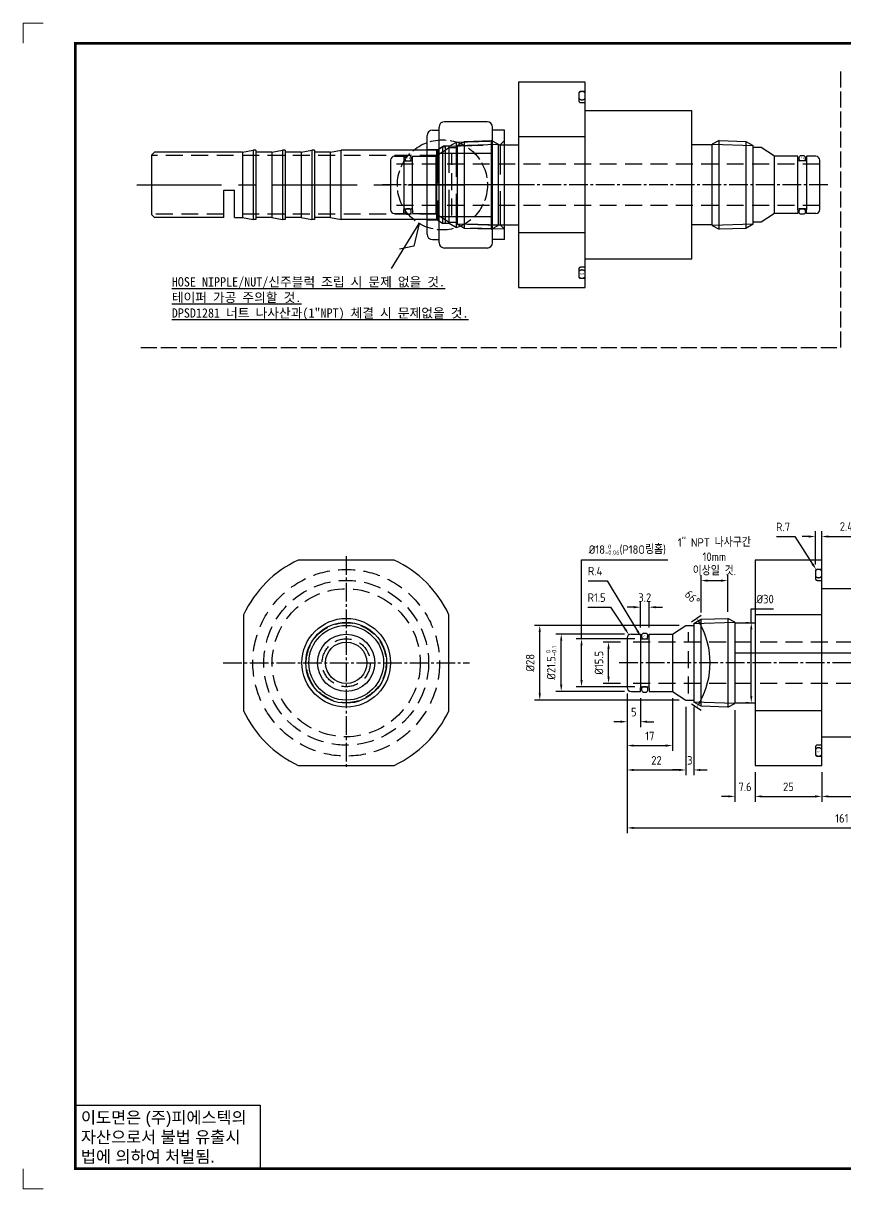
# Model space of a CAD drawing. Header units: millimetres. Extents: x 6089 to 10633, y -545 to 822.
# Drawn here: x 7885.9 to 8194.3, y -545.3 to -108.3 of the extents above; entities that cross this region are included whole.
import ezdxf
from ezdxf.enums import TextEntityAlignment as Align

# ---------------------------------------------------------------- set-up
doc = ezdxf.new("R2010")
doc.units = ezdxf.units.MM
for name, pattern in [('AM_ISO02W050', [7.5, 6, -1.5]), ('CENTER', [50.8, 31.75, -6.35, 6.35, -6.35]), ('CENTER1', [10, 7, -1, 1, -1]), ('HIDDEN', [9.525, 6.35, -3.175]), ('HIDDENX2', [19.05, 12.7, -6.35])]:
    doc.linetypes.add(name, pattern=pattern)
for name, color, linetype in [('FORMAT-1', 7, 'Continuous'), ('line', 3, 'Continuous'), ('THIN', 3, 'Continuous')]:
    doc.layers.add(name, color=color, linetype=linetype)
doc.styles.add('h1', font='')
doc.styles.add('HAN', font='')
doc.styles.add('RC', font='ROMANC.SHX')
doc.styles.add('ROMANT', font='romant')
doc.styles.get("Standard").update_dxf_attribs({"font": 'ISOCP.SHX', "bigfont": 'WHGTXT.SHX'})
doc.styles.get('h1').set_extended_font_data('New Gulim')
doc.styles.get('HAN').set_extended_font_data('GulimChe')
doc.dimstyles.new('PS-1', dxfattribs={"dimtxt": 3.2, "dimasz": 2.5, "dimexe": 2, "dimexo": 2.5, "dimgap": 2, "dimtad": 1, "dimtoh": 1, "dimrnd": 0.05, "dimzin": 12, "dimdsep": 46, "dimtxsty": 'Standard', "dimcen": 0, "dimclrt": 2, "dimazin": 3, "dimtfac": 1, "dimtofl": 0, "dimtmove": 0, "dimatfit": 3, "dimfxl": 0, "dimtolj": 1, "dimtzin": 0, "dimarcsym": 0})

# ---------------------------------------------------------------- blocks, each defined once
blk = doc.blocks.new('A$C2D394BA5')
at = {"color": 30}
for p, q in [((-49, 27.75), (-89, 27.75)), ((-49, -27.75), (-49, 27.75)), ((-89, 18), (-114, 18)), ((-144.99, 10.75), (-139.99, 14)), ((-139.99, 14), (-136.99, 14)), ((-121.58, 15), (-114, 15)), ((-41.42, 15), (-49, 15)), ((-23, 14), (-26, 14)), ((-18, 10.75), (-23, 14)), ((-161.99, 9.25), (-161.99, -9.25)), ((-160.49, 10.75), (-156.99, 10.75)), ((-156.99, 10.75), (-156.99, 9.4)), ((-156.99, 9.4), (-156.99, -9.4)), ((-156.59, 9), (-154.19, 9)), ((-153.79, 10.75), (-144.99, 10.75)), ((-153.79, 9.4), (-153.79, 10.75)), ((-153.79, -9.4), (-153.79, 9.4)), ((-144.99, 10.75), (-144.99, -10.75)), ((-18, -10.75), (-18, 10.75)), ((-9.2, 10.75), (-18, 10.75)), ((-9.2, 9.4), (-9.2, 10.75)), ((-9.2, -9.4), (-9.2, 9.4)), ((-6.4, 9), (-8.8, 9)), ((-2.5, 10.75), (-6, 10.75)), ((-6, 10.75), (-6, 9.4)), ((-6, 9.4), (-6, -9.4)), ((-1, -9.25), (-1, 9.25)), ((-160.49, -10.75), (-156.99, -10.75)), ((-156.99, -10.75), (-156.99, -9.4)), ((-156.59, -9), (-154.19, -9)), ((-153.79, -9.4), (-153.79, -10.75)), ((-153.79, -10.75), (-144.99, -10.75)), ((-144.99, -10.75), (-139.99, -14)), ((-18, -10.75), (-23, -14)), ((-9.2, -10.75), (-18, -10.75)), ((-9.2, -9.4), (-9.2, -10.75)), ((-6.4, -9), (-8.8, -9)), ((-6, -10.75), (-6, -9.4)), ((-2.5, -10.75), (-6, -10.75)), ((-139.99, -14), (-136.99, -14)), ((-121.58, -15), (-114, -15)), ((-41.42, -15), (-49, -15)), ((-23, -14), (-26, -14)), ((-89, -18), (-114, -18)), ((-89, -27.75), (-49, -27.75))]:
    blk.add_line(p, q, dxfattribs=at)
for p, q in [((-136.99, 14.75), (-136.99, -14.75)), ((-134.28, -16.31), (-134.28, 16.31)), ((-124.28, 16.62), (-124.28, -16.62)), ((-38.71, -16.62), (-38.71, 16.62)), ((-28.71, 16.31), (-28.71, -16.31)), ((-26, -14.75), (-26, 14.75))]:
    blk.add_line(p, q)
at = {"color": 2, "linetype": 'HIDDEN'}
for p, q in [((-138.99, -11.5), (-138.99, 11.5)), ((-1, 7.75), (-161.99, 7.75)), ((-1, -7.75), (-161.99, -7.75))]:
    blk.add_line(p, q, dxfattribs=at)
at = {"color": 1, "linetype": 'CENTER1'}
blk.add_line((2, 0), (-164.99, 0), dxfattribs=at)
at = {"color": 30}
blk.add_lwpolyline([(-114, 38.5), (-114, -38.5), (-89, -38.5), (-89, 38.5)], close=True, dxfattribs=at)
at = {"color": 2, "linetype": 'HIDDEN'}
for points in [[(-89, 35), (-90.7, 35, 0.414214), (-91.4, 34.3), (-91.4, 31.6, 0.414214), (-90.7, 30.9), (-89, 30.9)], [(-89, -30.9), (-90.7, -30.9, 0.414214), (-91.4, -31.6), (-91.4, -34.3, 0.414214), (-90.7, -35), (-89, -35)]]:
    blk.add_lwpolyline(points, format="xyb", dxfattribs=at)
for points in [[(-89, 34.43, 0.474108), (-91.4, 34.43), (-91.4, 32.47, 0.474108), (-89, 32.47)], [(-89, -32.47, 0.474108), (-91.4, -32.47), (-91.4, -34.43, 0.474108), (-89, -34.43)]]:
    blk.add_lwpolyline(points, format="xyb", close=True, dxfattribs=at)
for points in [[(-136.99, 14.75), (-121.58, 15.23), (-121.58, -15.23), (-136.99, -14.75)], [(-26, -14.75), (-41.42, -15.23), (-41.42, 15.23), (-26, 14.75)]]:
    blk.add_lwpolyline(points)
for points in [[(-156.05, 11, 0.536675), (-156.05, 9), (-154.73, 9, 0.536675), (-154.73, 11)], [(-6.94, 11, -0.536675), (-6.94, 9), (-8.26, 9, -0.536675), (-8.26, 11)], [(-156.05, -9, 0.536675), (-156.05, -11), (-154.73, -11, 0.536675), (-154.73, -9)], [(-6.94, -9, -0.536675), (-6.94, -11), (-8.26, -11, -0.536675), (-8.26, -9)]]:
    blk.add_lwpolyline(points, format="xyb", close=True)
at = {"color": 30}
for centre, radius, start, end in [((-160.49, 9.25), 1.5, 90, 180), ((-156.59, 9.4), 0.4, 180, 270), ((-154.19, 9.4), 0.4, 270, 0), ((-8.8, 9.4), 0.4, 180, 270), ((-6.4, 9.4), 0.4, 270, 0), ((-2.5, 9.25), 1.5, 0, 90), ((-160.49, -9.25), 1.5, 180, 270), ((-156.59, -9.4), 0.4, 90, 180), ((-154.19, -9.4), 0.4, 0, 90), ((-8.8, -9.4), 0.4, 90, 180), ((-6.4, -9.4), 0.4, 0, 90), ((-2.5, -9.25), 1.5, 270, 0)]:
    blk.add_arc(centre, radius, start, end, dxfattribs=at)
at = {"layer": 'THIN'}
for p, q in [((-136.99, 14.75), (-134.28, 16.31)), ((-134.28, 16.31), (-124.28, 16.62)), ((-121.58, 15.23), (-124.28, 16.62)), ((-38.71, 16.62), (-41.42, 15.23)), ((-38.71, 16.62), (-28.71, 16.31)), ((-28.71, 16.31), (-26, 14.75)), ((-134.28, -16.31), (-136.99, -14.75)), ((-124.28, -16.62), (-134.28, -16.31)), ((-124.28, -16.62), (-121.58, -15.23)), ((-41.42, -15.23), (-38.71, -16.62)), ((-28.71, -16.31), (-38.71, -16.62)), ((-26, -14.75), (-28.71, -16.31))]:
    blk.add_line(p, q, dxfattribs=at)
at = {"color": 2}
for p in [(-156.03, 10.02), (-8.17, 10.02)]:
    blk.add_text('P18', height=0.6, dxfattribs=at).set_placement(p, align=Align.MIDDLE_LEFT)
at = {"color": 2, "linetype": 'HIDDEN'}
blk.add_text('G65', height=0.6, dxfattribs=at).set_placement((-90.86, -33.34), align=Align.MIDDLE_LEFT)
blk = doc.blocks.new('A$C6BF32CEA')
at = {"color": 1, "linetype": 'CENTER1'}
for p, q in [((0, 40), (0, -40)), ((-46.19, 0), (46.19, 0))]:
    blk.add_line(p, q, dxfattribs=at)
at = {"color": 30}
blk.add_lwpolyline([(38.5, 18, 0.175809), (18, 38.5), (-18, 38.5, 0.175809), (-38.5, 18), (-38.5, -18, 0.175809), (-18, -38.5), (18, -38.5, 0.175809), (38.5, -18)], format="xyb", close=True, dxfattribs=at)
at = {"color": 251, "linetype": 'HIDDEN'}
for radius in [35, 30.9]:
    blk.add_circle((0, 0), radius, dxfattribs=at)
at = {"color": 2, "linetype": 'HIDDEN'}
for radius in [27.75, 15, 9]:
    blk.add_circle((0, 0), radius, dxfattribs=at)
blk.add_circle((0, 0), 16.62)
at = {"color": 30}
for radius in [14, 10.75, 7.75]:
    blk.add_circle((0, 0), radius, dxfattribs=at)
at = {"layer": 'THIN'}
blk.add_circle((0, 0), 15.15, dxfattribs=at)
blk = doc.blocks.new('*D403')
at = {"color": 0, "lineweight": -2}
for p, q in [((8111.36, -337.32), (8085.64, -337.32)), ((8087.64, -356.32), (8087.64, -339.82)), ((8111.36, -358.82), (8085.64, -358.82))]:
    blk.add_line(p, q, dxfattribs=at)
at = {"color": 0}
for points in [[(8087.23, -339.82), (8088.06, -339.82), (8087.64, -337.32)], [(8087.23, -356.32), (8088.06, -356.32), (8087.64, -358.82)]]:
    blk.add_solid(points, dxfattribs=at)
at = {"layer": 'DEFPOINTS', "color": 0}
for p in [(8087.64, -337.32), (8113.86, -337.32), (8113.86, -358.82)]:
    blk.add_point(p, dxfattribs=at)
at = {"color": 2, "insert": (8083.89, -348.07), "char_height": 3.2, "attachment_point": 5, "rotation": 90}
blk.add_mtext('\\A1;%%C21.5{\\H1.600000;\\S 0^ -0.1;}', dxfattribs=at)
blk = doc.blocks.new('*D404')
at = {"color": 0, "lineweight": -2}
for p, q in [((8109.86, -340.32), (8103.39, -340.32)), ((8105.39, -353.32), (8105.39, -342.82)), ((8109.86, -355.82), (8103.39, -355.82))]:
    blk.add_line(p, q, dxfattribs=at)
at = {"color": 0}
for points in [[(8104.97, -342.82), (8105.81, -342.82), (8105.39, -340.32)], [(8104.97, -353.32), (8105.81, -353.32), (8105.39, -355.82)]]:
    blk.add_solid(points, dxfattribs=at)
at = {"layer": 'DEFPOINTS', "color": 0}
for p in [(8105.39, -340.32), (8112.36, -340.32), (8112.36, -355.82)]:
    blk.add_point(p, dxfattribs=at)
at = {"color": 2, "insert": (8101.79, -348.07), "char_height": 3.2, "attachment_point": 5, "rotation": 90}
blk.add_mtext('\\A1;%%C15.5', dxfattribs=at)
blk = doc.blocks.new('*D407')
at = {"color": 0, "lineweight": -2}
for p, q in [((8131.86, -334.07), (8077.59, -334.07)), ((8079.59, -359.57), (8079.59, -336.57)), ((8131.86, -362.07), (8077.59, -362.07))]:
    blk.add_line(p, q, dxfattribs=at)
at = {"color": 0}
for points in [[(8079.18, -336.57), (8080.01, -336.57), (8079.59, -334.07)], [(8079.18, -359.57), (8080.01, -359.57), (8079.59, -362.07)]]:
    blk.add_solid(points, dxfattribs=at)
at = {"layer": 'DEFPOINTS', "color": 0}
for p in [(8079.59, -334.07), (8134.36, -334.07), (8134.36, -362.07)]:
    blk.add_point(p, dxfattribs=at)
at = {"color": 2, "insert": (8075.99, -348.07), "char_height": 3.2, "attachment_point": 5, "rotation": 90}
blk.add_mtext('\\A1;%%C28', dxfattribs=at)
blk = doc.blocks.new('*D408')
at = {"color": 0, "lineweight": -2}
for p, q in [((8136.45, -332.7), (8140.17, -330.28)), ((8136.45, -363.43), (8140.17, -365.85))]:
    blk.add_line(p, q, dxfattribs=at)
blk.add_arc((8112.82, -348.07), 30.63, 331.6544, 28.3456, dxfattribs=at)
at = {"color": 0}
for points in [[(8139.41, -333.74), (8140.13, -333.31), (8138.5, -331.37)], [(8140.13, -362.82), (8139.41, -362.39), (8138.5, -364.76)]]:
    blk.add_solid(points, dxfattribs=at)
at = {"layer": 'DEFPOINTS', "color": 0}
for p in [(8134.36, -334.07), (8129.36, -337.32), (8142.88, -353.91), (8129.36, -358.82), (8134.36, -362.07)]:
    blk.add_point(p, dxfattribs=at)
at = {"color": 2, "insert": (8136.83, -323.68), "char_height": 3.2, "attachment_point": 5, "rotation": 315.4368}
blk.add_mtext('\\A1;66°', dxfattribs=at)
blk = doc.blocks.new('*D410')
at = {"color": 0, "lineweight": -2}
for p, q in [((8112.36, -359.82), (8112.36, -372.16)), ((8117.36, -361.32), (8117.36, -372.16)), ((8109.86, -370.16), (8107.36, -370.16)), ((8119.86, -370.16), (8122.36, -370.16))]:
    blk.add_line(p, q, dxfattribs=at)
at = {"color": 0}
for points in [[(8109.86, -369.74), (8109.86, -370.58), (8112.36, -370.16)], [(8119.86, -369.74), (8119.86, -370.58), (8117.36, -370.16)]]:
    blk.add_solid(points, dxfattribs=at)
at = {"layer": 'DEFPOINTS', "color": 0}
for p in [(8112.36, -357.32), (8117.36, -358.82), (8117.36, -370.16)]:
    blk.add_point(p, dxfattribs=at)
at = {"color": 2, "insert": (8114.86, -366.56), "char_height": 3.2, "attachment_point": 5}
blk.add_mtext('\\A1;5', dxfattribs=at)
blk = doc.blocks.new('*D411')
at = {"color": 0, "lineweight": -2}
for p, q in [((8114.86, -327.23), (8112.36, -327.23)), ((8117.36, -334.82), (8117.36, -325.23)), ((8120.56, -334.82), (8120.56, -325.23)), ((8123.06, -327.23), (8125.56, -327.23))]:
    blk.add_line(p, q, dxfattribs=at)
at = {"color": 0}
for points in [[(8114.86, -326.82), (8114.86, -327.65), (8117.36, -327.23)], [(8123.06, -326.82), (8123.06, -327.65), (8120.56, -327.23)]]:
    blk.add_solid(points, dxfattribs=at)
at = {"layer": 'DEFPOINTS', "color": 0}
for p in [(8120.56, -327.23), (8117.36, -337.32), (8120.56, -337.32)]:
    blk.add_point(p, dxfattribs=at)
at = {"color": 2, "insert": (8118.96, -323.63), "char_height": 3.2, "attachment_point": 5}
blk.add_mtext('\\A1;3.2', dxfattribs=at)
blk = doc.blocks.new('*D413')
at = {"color": 0, "lineweight": -2}
for p, q in [((8112.36, -359.82), (8112.36, -381.12)), ((8129.36, -361.32), (8129.36, -381.12)), ((8114.86, -379.12), (8126.86, -379.12))]:
    blk.add_line(p, q, dxfattribs=at)
at = {"color": 0}
for points in [[(8114.86, -378.7), (8114.86, -379.54), (8112.36, -379.12)], [(8126.86, -378.7), (8126.86, -379.54), (8129.36, -379.12)]]:
    blk.add_solid(points, dxfattribs=at)
at = {"layer": 'DEFPOINTS', "color": 0}
for p in [(8112.36, -357.32), (8129.36, -358.82), (8129.36, -379.12)]:
    blk.add_point(p, dxfattribs=at)
at = {"color": 2, "insert": (8120.86, -375.52), "char_height": 3.2, "attachment_point": 5}
blk.add_mtext('\\A1;17', dxfattribs=at)
blk = doc.blocks.new('*D414')
at = {"color": 0, "lineweight": -2}
for p, q in [((8095.26, -339.07), (8095.26, -309.51)), ((8095.26, -309.51), (8127.6, -309.51)), ((8115.26, -339.07), (8093.26, -339.07)), ((8095.26, -354.57), (8095.26, -341.57)), ((8115.26, -357.07), (8093.26, -357.07))]:
    blk.add_line(p, q, dxfattribs=at)
at = {"color": 0}
for points in [[(8094.84, -341.57), (8095.67, -341.57), (8095.26, -339.07)], [(8094.84, -354.57), (8095.67, -354.57), (8095.26, -357.07)]]:
    blk.add_solid(points, dxfattribs=at)
at = {"layer": 'DEFPOINTS', "color": 0}
for p in [(8095.26, -339.07), (8117.76, -339.07), (8117.76, -357.07)]:
    blk.add_point(p, dxfattribs=at)
at = {"color": 2, "insert": (8112.43, -305.64), "char_height": 3.2, "attachment_point": 5}
blk.add_mtext('\\A1;%%C18{\\H1.600000;\\S 0^ -0.06;}(P18O링홈)', dxfattribs=at)
blk = doc.blocks.new('*D415')
at = {"color": 0, "lineweight": -2}
for p, q in [((8112.36, -359.57), (8112.36, -390.26)), ((8134.36, -364.57), (8134.36, -390.26)), ((8114.86, -388.26), (8131.86, -388.26))]:
    blk.add_line(p, q, dxfattribs=at)
at = {"color": 0}
for points in [[(8114.86, -387.84), (8114.86, -388.68), (8112.36, -388.26)], [(8131.86, -387.84), (8131.86, -388.68), (8134.36, -388.26)]]:
    blk.add_solid(points, dxfattribs=at)
at = {"layer": 'DEFPOINTS', "color": 0}
for p in [(8112.36, -357.07), (8134.36, -362.07), (8134.36, -388.26)]:
    blk.add_point(p, dxfattribs=at)
at = {"color": 2, "insert": (8123.36, -384.66), "char_height": 3.2, "attachment_point": 5}
blk.add_mtext('\\A1;22', dxfattribs=at)
blk = doc.blocks.new('*D416')
at = {"color": 0, "lineweight": -2}
for p, q in [((8134.36, -364.57), (8134.36, -390.26)), ((8137.36, -364.57), (8137.36, -390.26)), ((8131.86, -388.26), (8129.36, -388.26)), ((8139.86, -388.26), (8142.36, -388.26))]:
    blk.add_line(p, q, dxfattribs=at)
at = {"color": 0}
for points in [[(8131.86, -387.84), (8131.86, -388.68), (8134.36, -388.26)], [(8139.86, -387.84), (8139.86, -388.68), (8137.36, -388.26)]]:
    blk.add_solid(points, dxfattribs=at)
at = {"layer": 'DEFPOINTS', "color": 0}
for p in [(8134.36, -362.07), (8137.36, -362.07), (8137.36, -388.26)]:
    blk.add_point(p, dxfattribs=at)
at = {"color": 2, "insert": (8135.86, -384.66), "char_height": 3.2, "attachment_point": 5}
blk.add_mtext('\\A1;3', dxfattribs=at)
blk = doc.blocks.new('*D417')
at = {"color": 0, "lineweight": -2}
for p, q in [((8140.06, -329.25), (8140.06, -315.27)), ((8142.56, -317.27), (8147.56, -317.27)), ((8150.06, -328.94), (8150.06, -315.27))]:
    blk.add_line(p, q, dxfattribs=at)
at = {"color": 0}
for points in [[(8142.56, -316.85), (8142.56, -317.68), (8140.06, -317.27)], [(8147.56, -316.85), (8147.56, -317.68), (8150.06, -317.27)]]:
    blk.add_solid(points, dxfattribs=at)
at = {"layer": 'DEFPOINTS', "color": 0}
for p in [(8150.06, -317.27), (8140.06, -331.75), (8150.06, -331.44)]:
    blk.add_point(p, dxfattribs=at)
at = {"color": 2, "insert": (8145.06, -308.33), "char_height": 3.2, "attachment_point": 5}
blk.add_mtext('\\A1;1" NPT 나사구간\\P10mm\\P이상일 것.', dxfattribs=at)
blk = doc.blocks.new('*D418')
at = {"color": 0, "lineweight": -2}
for p, q in [((8152.77, -365.8), (8152.77, -400.17)), ((8160.35, -389.07), (8160.35, -400.17)), ((8150.27, -398.17), (8147.77, -398.17)), ((8162.85, -398.17), (8165.35, -398.17))]:
    blk.add_line(p, q, dxfattribs=at)
at = {"color": 0}
for points in [[(8150.27, -397.76), (8150.27, -398.59), (8152.77, -398.17)], [(8162.85, -397.76), (8162.85, -398.59), (8160.35, -398.17)]]:
    blk.add_solid(points, dxfattribs=at)
at = {"layer": 'DEFPOINTS', "color": 0}
for p in [(8152.77, -363.3), (8160.35, -386.57), (8160.35, -398.17)]:
    blk.add_point(p, dxfattribs=at)
at = {"color": 2, "insert": (8156.56, -394.57), "char_height": 3.2, "attachment_point": 5}
blk.add_mtext('\\A1;7.6', dxfattribs=at)
blk = doc.blocks.new('*D419')
at = {"color": 0, "lineweight": -2}
for p, q in [((8160.35, -389.07), (8160.35, -400.17)), ((8185.35, -389.07), (8185.35, -400.17)), ((8162.85, -398.17), (8182.85, -398.17))]:
    blk.add_line(p, q, dxfattribs=at)
at = {"color": 0}
for points in [[(8162.85, -397.76), (8162.85, -398.59), (8160.35, -398.17)], [(8182.85, -397.76), (8182.85, -398.59), (8185.35, -398.17)]]:
    blk.add_solid(points, dxfattribs=at)
at = {"layer": 'DEFPOINTS', "color": 0}
for p in [(8160.35, -386.57), (8185.35, -386.57), (8185.35, -398.17)]:
    blk.add_point(p, dxfattribs=at)
at = {"color": 2, "insert": (8172.85, -394.57), "char_height": 3.2, "attachment_point": 5}
blk.add_mtext('\\A1;25', dxfattribs=at)
blk = doc.blocks.new('*D420')
at = {"color": 0, "lineweight": -2}
for p, q in [((8225.35, -378.32), (8225.35, -400.17)), ((8185.35, -389.07), (8185.35, -400.17)), ((8187.85, -398.17), (8222.85, -398.17))]:
    blk.add_line(p, q, dxfattribs=at)
at = {"color": 0}
for points in [[(8187.85, -397.76), (8187.85, -398.59), (8185.35, -398.17)], [(8222.85, -397.76), (8222.85, -398.59), (8225.35, -398.17)]]:
    blk.add_solid(points, dxfattribs=at)
at = {"layer": 'DEFPOINTS', "color": 0}
for p in [(8225.35, -375.82), (8185.35, -386.57), (8225.35, -398.17)]:
    blk.add_point(p, dxfattribs=at)
at = {"color": 2, "insert": (8205.35, -394.57), "char_height": 3.2, "attachment_point": 5}
blk.add_mtext('\\A1;40', dxfattribs=at)
blk = doc.blocks.new('*D434')
at = {"color": 0, "lineweight": -2}
for p, q in [((8112.36, -359.82), (8112.36, -411.99)), ((8273.35, -359.82), (8273.35, -411.99)), ((8114.86, -409.99), (8270.85, -409.99))]:
    blk.add_line(p, q, dxfattribs=at)
at = {"color": 0}
for points in [[(8114.86, -409.57), (8114.86, -410.41), (8112.36, -409.99)], [(8270.85, -409.57), (8270.85, -410.41), (8273.35, -409.99)]]:
    blk.add_solid(points, dxfattribs=at)
at = {"layer": 'DEFPOINTS', "color": 0}
for p in [(8112.36, -357.32), (8273.35, -357.32), (8273.35, -409.99)]:
    blk.add_point(p, dxfattribs=at)
at = {"color": 2, "insert": (8192.85, -406.39), "char_height": 3.2, "attachment_point": 5}
blk.add_mtext('\\A1;161', dxfattribs=at)
blk = doc.blocks.new('*D435')
at = {"color": 0, "lineweight": -2}
for p, q in [((8097.65, -327.23), (8106.18, -327.23)), ((8106.18, -327.23), (8111.65, -335.48))]:
    blk.add_line(p, q, dxfattribs=at)
at = {"color": 0}
blk.add_solid([(8112, -335.25), (8111.3, -335.71), (8113.03, -337.57)], dxfattribs=at)
at = {"layer": 'DEFPOINTS', "color": 0}
for p in [(8113.03, -337.57), (8113.86, -338.82)]:
    blk.add_point(p, dxfattribs=at)
at = {"color": 2, "insert": (8100.91, -323.63), "char_height": 3.2, "attachment_point": 5}
blk.add_mtext('\\A1;R1.5', dxfattribs=at)
blk = doc.blocks.new('*D436')
at = {"color": 0, "lineweight": -2}
for p, q in [((8097.77, -317.29), (8104.89, -317.29)), ((8104.89, -317.29), (8116.26, -336.18))]:
    blk.add_line(p, q, dxfattribs=at)
blk.add_arc((8117.76, -338.67), 0.4, 121.0451, 180, dxfattribs=at)
at = {"color": 0}
blk.add_solid([(8116.62, -335.97), (8115.9, -336.4), (8117.55, -338.32)], dxfattribs=at)
at = {"layer": 'DEFPOINTS', "color": 0}
for p in [(8117.55, -338.32), (8117.76, -338.67)]:
    blk.add_point(p, dxfattribs=at)
at = {"color": 2, "insert": (8100.33, -313.69), "char_height": 3.2, "attachment_point": 5}
blk.add_mtext('\\A1;R.4', dxfattribs=at)
blk = doc.blocks.new('*D441')
at = {"color": 0, "lineweight": -2}
for p, q in [((8180.45, -300.75), (8177.95, -300.75)), ((8182.95, -311.27), (8182.95, -298.75)), ((8185.35, -310.57), (8185.35, -298.75)), ((8187.85, -300.75), (8204.26, -300.75))]:
    blk.add_line(p, q, dxfattribs=at)
at = {"color": 0}
for points in [[(8180.45, -300.33), (8180.45, -301.16), (8182.95, -300.75)], [(8187.85, -300.33), (8187.85, -301.16), (8185.35, -300.75)]]:
    blk.add_solid(points, dxfattribs=at)
at = {"layer": 'DEFPOINTS', "color": 0}
for p in [(8185.35, -300.75), (8182.95, -313.77), (8185.35, -313.07)]:
    blk.add_point(p, dxfattribs=at)
at = {"color": 2, "insert": (8197.31, -296.97), "char_height": 3.2, "attachment_point": 5}
blk.add_mtext('\\A1;2.4{\\H1.600000;\\S 0^ -0.05;}', dxfattribs=at)
blk = doc.blocks.new('*D442')
at = {"color": 0, "lineweight": -2}
for p, q in [((8168.42, -300.74), (8175.22, -300.74)), ((8175.22, -300.74), (8181.91, -311.08))]:
    blk.add_line(p, q, dxfattribs=at)
at = {"color": 0}
blk.add_solid([(8182.26, -310.85), (8181.56, -311.31), (8183.27, -313.18)], dxfattribs=at)
at = {"layer": 'DEFPOINTS', "color": 0}
for p in [(8183.27, -313.18), (8183.65, -313.77)]:
    blk.add_point(p, dxfattribs=at)
at = {"color": 2, "insert": (8170.82, -297.14), "char_height": 3.2, "attachment_point": 5}
blk.add_mtext('\\A1;R.7', dxfattribs=at)
blk = doc.blocks.new('t3')
for p, q in [((0, 15.88), (46.25, 15.88)), ((0, 15.88), (0, 0)), ((46.25, 15.88), (46.25, 0)), ((0, 0), (46.25, 0))]:
    blk.add_line(p, q)
at = {"color": 1, "style": 'h1'}
for s, p in [('이도면은 (주)피에스텍의', (1.4, 11.29)), ('자산으로서 불법 유출시', (1.4, 6.41)), ('법에 의하여 처벌됨.', (1.4, 1.52))]:
    blk.add_text(s, height=3, dxfattribs=at).set_placement(p)
blk = doc.blocks.new('new LOGO')
at = {"layer": 'line'}
h = blk.add_hatch(color=250, dxfattribs=at)
h.paths.add_polyline_path([(44.5, 69.4), (46.6, 69.4, -0.129793), (52, 68, 0.221832), (43.6, 71.9), (41.5, 71.9), (41.5, 27.9), (43.6, 27.9, 0.02048), (44.5, 28)], flags=17)
h.paths.add_polyline_path([(44.5, 13.9), (57.3, 13.9, 0.72362), (77.1, 73.9, -0.679777), (54.3, 16.4), (41.5, 16.4), (41.5, -0.1), (3, -0.1), (3, -2.6), (44.5, -2.6)])
h.paths.add_polyline_path([(117.9, 14.2), (71.5, -44.4), (77.1, -39.6), (120.8, 15.6), (92, 28.9), (173.3, 106), (177.5, 111.4), (89.1, 27.6)])
h.paths.add_polyline_path([(162.7, 71.9), (162.7, 69.4), (172.5, 69.4), (172.5, 71.9)], flags=17)
h.paths.add_polyline_path([(217.7, 69.4), (230.5, 69.4), (230.5, 80.4), (227.5, 80.4), (227.5, 71.9), (214.7, 71.9), (214.7, -0.1), (175.5, -0.1), (175.5, -2.6), (217.7, -2.6)])
h.paths.add_polyline_path([(297.8, 46.6), (294.8, 46.6), (294.8, 37.4), (276, 37.4), (276, 10.9), (279, 10.9), (279, 34.9), (297.8, 34.9)])
h.paths.add_polyline_path([(300, 8.4), (297, 8.4), (297, -0.1), (237.5, -0.1), (237.5, -2.6), (300, -2.6)])
h.paths.add_polyline_path([(297.8, 80.4), (294.8, 80.4), (294.8, 71.9), (276, 71.9), (276, 49.1), (279, 49.1), (279, 69.4), (297.8, 69.4)])
h.paths.add_polyline_path([(350.2, 80.4), (347.2, 80.4), (347.2, 61.6), (350.2, 63.5)])
h.paths.add_polyline_path([(350.2, 26.7), (347.2, 35.2), (347.2, -0.1), (308.5, -0.1), (308.5, -2.6), (350.2, -2.6)])
h.paths.add_polyline_path([(402.7, 80.4), (396.5, 80.4), (379.6, 66.8), (400.5, -0.1), (361.8, -0.1), (362.7, -2.6), (403.5, -2.6), (382.6, 64.3)])
blk.add_hatch(color=5, dxfattribs=at).paths.add_polyline_path([(166.3, 35), (131, 49), (180.4, 112.7), (92, 28.9), (120.8, 15.6), (74.4, -43)])
h = blk.add_hatch(color=253, dxfattribs=at)
edge = h.paths.add_edge_path()
edge.add_ellipse((333.9, 86.4), major_axis=(-165.9, 0), ratio=0.39426, start_angle=111.5127, end_angle=334.469)
edge.add_ellipse((314.1, 81.2), major_axis=(-153.7, 0), ratio=0.40699, start_angle=121.3066, end_angle=327.7437, ccw=False)
edge.add_line((394, 27.8), (394.7, 25.6))
h = blk.add_hatch(color=1, dxfattribs=at)
h.paths.add_polyline_path([(41.5, 16.4), (54.3, 16.4, 1), (54.3, 82.9), (0, 82.9), (0, -0.1), (41.5, -0.1)])
h.paths.add_polyline_path([(41.5, 27.9), (41.5, 71.9), (43.6, 71.9, -0.414214), (54.6, 60.9), (54.6, 38.9, -0.414214), (43.6, 27.9)], flags=16)
h.paths.add_polyline_path([(214.7, 71.9), (227.5, 71.9), (227.5, 82.9), (159.7, 82.9), (159.7, 71.9), (172.5, 71.9), (172.5, -0.1), (214.7, -0.1)])
h.paths.add_polyline_path([(276, 37.4), (294.8, 37.4), (294.8, 49.1), (276, 49.1), (276, 71.9), (294.8, 71.9), (294.8, 82.9), (234.5, 82.9), (234.5, -0.1), (297, -0.1), (297, 10.9), (276, 10.9)])
h.paths.add_polyline_path([(347.2, 35.2), (359.7, -0.1), (400.5, -0.1), (379.6, 66.8), (399.7, 82.9), (380.6, 82.9), (347.2, 61.6), (347.2, 82.9), (305.5, 82.9), (305.5, -0.1), (347.2, -0.1)])
h = blk.add_hatch(color=250, dxfattribs=at)
edge = h.paths.add_edge_path()
edge.add_ellipse((237.8, -17.6), major_axis=(-14.3, 0), ratio=0.526336, start_angle=192.2456, end_angle=269.0748)
edge.add_line((238.1, -10.1), (237.6, -10.1))
edge.add_ellipse((237.8, -17.6), major_axis=(-14.3, 0), ratio=0.526336, start_angle=270.9252, end_angle=449.0748)
edge.add_line((237.6, -25.1), (238.1, -25.1))
edge.add_ellipse((237.8, -17.6), major_axis=(-14.3, 0), ratio=0.526336, start_angle=450.9252, end_angle=527.7544)
edge.add_line((251.7, -19.2), (254.1, -19.2))
edge.add_line((254.1, -19.2), (254.1, -27.1))
edge.add_line((254.1, -27.1), (263.1, -27.1))
edge.add_line((263.1, -27.1), (263.1, -10.1))
edge.add_line((263.1, -10.1), (254.1, -10.1))
edge.add_line((254.1, -10.1), (254.1, -16))
edge.add_line((254.1, -16), (251.7, -16))
h.paths.add_polyline_path([(241, -16.4), (241, -18.7, -1), (234.4, -18.7), (234.4, -16.4, -1)], flags=16)
h.paths.add_polyline_path([(278.2, -10.1), (268.1, -10.1), (268.1, -27.1), (278.2, -27.1)])
h.paths.add_polyline_path([(310.3, -10.1), (310.3, -11.1, -0.157169), (289.3, -17.5), (294, -19.9, 0.128407), (316.3, -15.9, 0.128407), (338.6, -19.9), (343.3, -17.5, -0.157169), (322.2, -11.1), (322.2, -10.1)])
h.paths.add_polyline_path([(342.1, -25.1), (342.1, -22.3), (290.4, -22.3), (290.4, -25.1)])
h.paths.add_polyline_path([(352, -10.1), (352, -16.2, 0.414214), (354, -18.2), (378.7, -18.2), (378.7, -19.6), (390.2, -19.6), (390.2, -10.1), (378.7, -10.1), (378.7, -13.6), (374.7, -13.6), (374.7, -15.1), (378.7, -15.1), (378.7, -16.2), (364.7, -16.2), (364.7, -15.1), (371.2, -15.1), (371.2, -13.6), (364.7, -13.6), (364.7, -12.6), (374.7, -12.6), (374.7, -10.1)])
h.paths.add_polyline_path([(393.8, -10.1), (393.8, -19.6), (405, -19.6), (405, -10.1)])
h.paths.add_polyline_path([(405, -27.1), (405, -20.9), (356.8, -20.9), (356.8, -23), (391.8, -23), (391.8, -27.1)])
h.paths.add_polyline_path([(200.4, -10.1), (200.4, -22.3), (193.2, -22.3), (193.2, -12.6), (196.6, -12.6), (196.6, -10.1), (161, -10.1), (161, -12.6), (164.5, -12.6), (164.5, -22.3), (161, -22.3), (161, -25.1), (200.4, -25.1), (200.4, -27.1), (213.9, -27.1), (213.9, -10.1)])
h.paths.add_polyline_path([(182, -12.6), (175.6, -12.6), (175.6, -22.3), (182, -22.3)], flags=17)
blk = doc.blocks.new('format-3')
at = {"color": 3, "lineweight": 9}
for p, q in [((0, 286.3), (0, 291.3)), ((5, 291.3), (0, 291.3)), ((414.5, 291.3), (419.5, 291.3)), ((419.5, 286.3), (419.5, 291.3)), ((0, 5), (0, 0)), ((419.5, 5), (419.5, 0)), ((5, 0), (0, 0)), ((414.5, 0), (419.5, 0))]:
    blk.add_line(p, q, dxfattribs=at)
at = {"color": 180}
for p, q in [((258.97, 281.75), (258.97, 286.3)), ((272.71, 281.75), (272.71, 286.3)), ((287.94, 281.75), (287.94, 286.3)), ((367.22, 281.75), (367.22, 286.3)), ((382.45, 281.75), (382.45, 286.3)), ((397.61, 281.75), (397.61, 286.3)), ((258.97, 281.75), (414.5, 281.75)), ((228.5, 39.49), (228.5, 5)), ((228.5, 39.49), (414.5, 39.49)), ((235.29, 39.49), (235.29, 34.21)), ((261.24, 34.21), (261.24, 39.49)), ((326.9, 39.49), (326.9, 34.21)), ((356.11, 39.49), (356.11, 34.21)), ((362.93, 39.49), (362.93, 34.21)), ((384.48, 39.49), (384.48, 34.21)), ((228.5, 34.21), (252.48, 34.21)), ((268.96, 5), (268.96, 34.21)), ((285.45, 5), (285.45, 34.21)), ((301.94, 5), (301.94, 34.21)), ((314.72, 34.21), (314.72, 23.65)), ((326.9, 34.21), (326.9, 18.37)), ((356.11, 34.21), (356.11, 5)), ((228.5, 28.93), (252.48, 28.93)), ((244.89, 5.23), (244.89, 28.93)), ((252.48, 28.93), (414.5, 28.93)), ((228.5, 24.98), (252.48, 24.98)), ((301.94, 23.65), (414.5, 23.65)), ((228.5, 21.03), (252.48, 21.03)), ((301.94, 18.37), (414.5, 18.37)), ((314.72, 18.37), (314.72, 5)), ((228.5, 17.08), (252.48, 17.08)), ((228.5, 13.13), (252.48, 13.13)), ((301.94, 13.09), (356.11, 13.09)), ((228.5, 9.18), (252.48, 9.18)), ((252.48, 9.95), (301.94, 9.95))]:
    blk.add_line(p, q, dxfattribs=at)
at = {"const_width": 0.7}
blk.add_lwpolyline([(252.48, 5), (252.48, 34.21), (414.5, 34.21)], dxfattribs=at)
at = {"layer": 'FORMAT-1', "const_width": 0.7}
blk.add_lwpolyline([(13, 5), (13, 286.3), (414.5, 286.3), (414.5, 5)], close=True, dxfattribs=at)
blk.add_blockref('t3', (13, 5))
at = {"xscale": 0.05400000000000027, "yscale": 0.05400000000000027, "zscale": 0.05400000000000027}
blk.add_blockref('new LOGO', (357.35, 8.65), dxfattribs=at)
at = {"color": 2}
for s, height, style, p in [('REV. NO.', 1.56, 'RC', (260.23, 282.95)), ('DATE', 1.788, 'RC', (276.95, 282.94)), ('DESCRIPTION OF REVISION', 1.7875, 'RC', (309.98, 282.94)), ('DRA.BY', 1.788, 'RC', (369.83, 282.94)), ('CH.BY', 1.788, 'RC', (385.59, 282.94)), ('APP.BY', 1.788, 'RC', (400.18, 282.94)), ('COLOR/FINISH', 1.7424, 'RC', (363.8, 35.83)), ('NO', 1.742, 'RC', (230.16, 35.83)), ('PART NO', 1.742, 'RC', (241.36, 35.83)), ('DESCRIPTION', 1.7424, 'RC', (286.43, 35.83)), ('MATERIAL', 1.742, 'RC', (335.52, 35.83)), ("Q'TY", 1.742, 'RC', (356.17, 35.83)), ('REMARK', 1.742, 'RC', (394.37, 35.83)), (' TOLERANCE', 1.9, 'RC', (230.11, 30.22)), ('DRAWN', 1.9, 'RC', (255, 30.22)), ('CHECKED', 1.9, 'RC', (269.71, 30.22)), ('APPROVED', 1.9, 'RC', (285.8, 30.22)), ('UNIT', 1.742, 'RC', (305.19, 30.55)), ('SCALE', 1.742, 'RC', (316.32, 30.55)), ('MODEL NAME', 2.178, 'RC', (330.12, 30.46)), ('    ~ 6', 2, 'HAN', (229.8, 26.03)), ('0.08', 2, 'HAN', (246.57, 26.31)), ('mm', 1.742, 'RC', (305.67, 25.56)), ('PART NAME', 2.178, 'RC', (331.17, 25.24)), ('  7 ~ 30', 2, 'HAN', (229.8, 21.91)), ('0.1', 2, 'HAN', (246.57, 22.2)), ('3rd ANGLE PROJ.', 1.7424, 'RC', (302.87, 19.97)), ('PART NO.', 2.178, 'RC', (332.84, 19.85)), (' 31 ~ 120', 2, 'HAN', (229.8, 18.04)), ('0.2', 2, 'HAN', (246.57, 18.32)), ('121 ~ 300', 2, 'HAN', (229.8, 14.42)), ('0.4', 2, 'HAN', (246.57, 14.2)), ('SIZE', 1.742, 'RC', (305.39, 14.71)), ('REFERENCE', 2.178, 'RC', (323.52, 14.69)), ('301 ~ 600', 2, 'HAN', (229.8, 10.04)), ('0.6', 2, 'HAN', (246.57, 10.32)), ('601 ~ 1200', 2, 'HAN', (229.8, 6.05)), ('0.8', 2, 'HAN', (246.57, 6.33))]:
    blk.add_text(s, height=height, dxfattribs=dict(at, style=style)).set_placement(p)
at = {"style": 'ROMANT'}
for s, p in [('POWER', (385.15, 13.96)), ('SYSTEM', (385.15, 10.31)), ('TECHNOLOGY', (385.15, 6.56))]:
    blk.add_text(s, height=2.7, dxfattribs=at).set_placement(p)
at = {"color": 2, "lineweight": 25, "style": 'RC'}
blk.add_text('A3', height=4.182, dxfattribs=at).set_placement((304.61, 7.14))
at = {"style": 'HAN'}
for tag, height, p in [('MODEL-NAME', 3, (386.1, 31.53)), ('SCALE', 2.7, (320.81, 26.29)), ('PART-NAME', 3, (386.1, 26.29)), ('DRA-BY', 3, (260.72, 19.44)), ('CH-BY', 3, (277.21, 19.44)), ('APP-BY', 3, (293.7, 19.44)), ('PART-NO', 3, (386.1, 21.01)), ('CH-DATE', 2.5, (277.21, 7.47)), ('관련업체', 3, (333.52, 9.26)), ('DRA-DATE', 2.5, (260.72, 7.47)), ('APP-DATE', 2.5, (293.7, 7.47))]:
    blk.add_attdef(tag, text='', height=height, dxfattribs=at).set_placement(p, align=Align.MIDDLE_CENTER)
blk = doc.blocks.new('A$C2CBF475D')
at = {"color": 6}
for p, q in [((-4.08, 12.99), (-2, 14.34)), ((-2, 14.34), (-2, -14.34)), ((-2, 14.34), (-1, 14.34)), ((-1, 14.34), (-1, -14.34)), ((-111, 11.25), (-110, 12.25)), ((-111, -11.25), (-111, 11.25)), ((-77, 12.25), (-110, 12.25)), ((-77, 12.25), (-73, 13)), ((-77, 12.25), (-77, -12.25)), ((-73, 13), (-73, -13)), ((-72, 13), (-73, 13)), ((-72, 13), (-72, -13)), ((-66, 12.25), (-72, 12.25)), ((-66, 12.25), (-62, 13)), ((-66, 12.25), (-66, -12.25)), ((-62, 13), (-62, -13)), ((-61, 13), (-62, 13)), ((-61, 13), (-61, -13)), ((-55, 12.25), (-61, 12.25)), ((-55, 12.25), (-51, 13)), ((-55, 12.25), (-55, -12.25)), ((-51, 13), (-51, -13)), ((-50, 13), (-51, 13)), ((-50, 13), (-50, -13)), ((-44, 12.25), (-50, 12.25)), ((-44, 12.25), (-40, 13)), ((-44, -12.25), (-44, 12.25)), ((-40, -13), (-40, 13)), ((-4.08, 13), (-40, 13)), ((-4.08, -13), (-4.08, 13)), ((-84, -2), (-80, -2)), ((-84, -12.25), (-84, -2)), ((-80, -12.25), (-80, -2)), ((-110, -12.25), (-111, -11.25)), ((-84, -12.25), (-110, -12.25)), ((-80, -12.25), (-77, -12.25)), ((-77, -12.25), (-73, -13)), ((-72, -13), (-73, -13)), ((-66, -12.25), (-72, -12.25)), ((-66, -12.25), (-62, -13)), ((-61, -13), (-62, -13)), ((-55, -12.25), (-61, -12.25)), ((-55, -12.25), (-51, -13)), ((-50, -13), (-51, -13)), ((-44, -12.25), (-50, -12.25)), ((-44, -12.25), (-40, -13)), ((-4.08, -13), (-40, -13)), ((-4.08, -12.99), (-2, -14.34)), ((-2, -14.34), (-1, -14.34))]:
    blk.add_line(p, q, dxfattribs=at)
at = {"color": 2, "linetype": 'HIDDEN'}
for p, q in [((-4.08, 11), (-111, 11)), ((-4.08, 11), (-1, 13)), ((-84, -11), (-111, -11)), ((-4.08, -11), (-77, -11)), ((-4.08, -11), (-1, -13))]:
    blk.add_line(p, q, dxfattribs=at)
at = {"color": 1, "linetype": 'CENTER'}
blk.add_line((-116.57, 0), (6.31, 0), dxfattribs=at)
blk = doc.blocks.new('A$C706B1240')
at = {"color": 230}
for p, q in [((18, 23.67), (2, 23.67)), ((-4.5, -18.5), (-4.5, 18.5)), ((-2.5, 20.5), (0, 20.5)), ((0, -21.67), (0, 21.67)), ((20, -21.67), (20, 21.67)), ((24.5, 20.5), (20, 20.5)), ((24.5, -20.5), (24.5, 20.5)), ((0, 11.84), (20, 11.84)), ((0, -11.84), (20, -11.84)), ((-2.5, -20.5), (0, -20.5)), ((24.5, -20.5), (20, -20.5)), ((18, -23.67), (2, -23.67))]:
    blk.add_line(p, q, dxfattribs=at)
at = {"color": 2, "linetype": 'HIDDENX2'}
for p, q in [((-0.5, 13.21), (-4.5, 13.21)), ((-0.5, 13.21), (1.49, 14.5)), ((-0.5, 13.21), (-0.5, -13.21)), ((3.8, 14.5), (1.49, 14.5)), ((6.5, -16.06), (6.5, 16.06)), ((-0.5, -13.21), (-4.5, -13.21)), ((-0.5, -13.21), (1.49, -14.5)), ((3.8, -14.5), (1.49, -14.5))]:
    blk.add_line(p, q, dxfattribs=at)
at = {"color": 1, "linetype": 'CENTER1'}
blk.add_line((29.5, 0), (-9.5, 0), dxfattribs=at)
at = {"color": 2, "linetype": 'HIDDENX2'}
for points in [[(3.8, 14.5), (6.5, 16.06), (24.5, 16.62)], [(22.98, -15.1), (3.8, -14.5), (3.8, 14.5), (22.98, 15.1)], [(24.5, -16.62), (22.98, -15.1), (22.98, 15.1), (24.5, 16.62)], [(24.5, -16.62), (6.5, -16.06), (3.8, -14.5)]]:
    blk.add_lwpolyline(points, dxfattribs=at)
at = {"color": 230}
for centre, start, end in [((2, 21.67), 90, 180), ((18, 21.67), 360, 90), ((-2.5, 18.5), 90, 180), ((-2.5, -18.5), 180, 270), ((2, -21.67), 180, 270), ((18, -21.67), 270, 0)]:
    blk.add_arc(centre, 2, start, end, dxfattribs=at)
blk = doc.blocks.new('A$C19BF45BA')
at = {"color": 30}
for p, q in [((96, 27.75), (56, 27.75)), ((96, -27.75), (96, 27.75)), ((56, 18), (31, 18)), ((0, 10.75), (5, 14)), ((5, 14), (8, 14)), ((23.42, 15), (31, 15)), ((103.58, 15), (96, 15)), ((121.99, 14), (118.99, 14)), ((126.99, 10.75), (121.99, 14)), ((-17, 9.25), (-17, -9.25)), ((-15.5, 10.75), (-12, 10.75)), ((-12, 10.75), (-12, 9.4)), ((-12, 9.4), (-12, -9.4)), ((-11.6, 9), (-9.2, 9)), ((-8.8, 10.75), (0, 10.75)), ((-8.8, 9.4), (-8.8, 10.75)), ((-8.8, -9.4), (-8.8, 9.4)), ((0, 10.75), (0, -10.75)), ((126.99, -10.75), (126.99, 10.75)), ((135.79, 10.75), (126.99, 10.75)), ((135.79, 9.4), (135.79, 10.75)), ((135.79, -9.4), (135.79, 9.4)), ((138.59, 9), (136.19, 9)), ((142.49, 10.75), (138.99, 10.75)), ((138.99, 10.75), (138.99, 9.4)), ((138.99, 9.4), (138.99, -9.4)), ((143.99, -9.25), (143.99, 9.25)), ((-15.5, -10.75), (-12, -10.75)), ((-12, -10.75), (-12, -9.4)), ((-11.6, -9), (-9.2, -9)), ((-8.8, -9.4), (-8.8, -10.75)), ((-8.8, -10.75), (0, -10.75)), ((0, -10.75), (5, -14)), ((126.99, -10.75), (121.99, -14)), ((135.79, -10.75), (126.99, -10.75)), ((135.79, -9.4), (135.79, -10.75)), ((138.59, -9), (136.19, -9)), ((138.99, -10.75), (138.99, -9.4)), ((142.49, -10.75), (138.99, -10.75)), ((5, -14), (8, -14)), ((23.42, -15), (31, -15)), ((103.58, -15), (96, -15)), ((121.99, -14), (118.99, -14)), ((56, -18), (31, -18)), ((56, -27.75), (96, -27.75))]:
    blk.add_line(p, q, dxfattribs=at)
for p, q in [((8, 14.75), (8, -14.75)), ((10.71, -16.31), (10.71, 16.31)), ((20.71, 16.62), (20.71, -16.62)), ((106.28, -16.62), (106.28, 16.62)), ((116.28, 16.31), (116.28, -16.31)), ((118.99, -14.75), (118.99, 14.75))]:
    blk.add_line(p, q)
at = {"color": 2, "linetype": 'HIDDEN'}
for p, q in [((6, -11.5), (6, 11.5)), ((143.99, 7.75), (-17, 7.75)), ((143.99, -7.75), (-17, -7.75))]:
    blk.add_line(p, q, dxfattribs=at)
at = {"color": 1, "linetype": 'CENTER1'}
blk.add_line((146.99, 0), (-20, 0), dxfattribs=at)
at = {"color": 30}
blk.add_lwpolyline([(31, 38.5), (31, -38.5), (56, -38.5), (56, 38.5)], close=True, dxfattribs=at)
at = {"color": 2, "linetype": 'HIDDEN'}
for points in [[(56, 35), (54.3, 35, 0.414214), (53.6, 34.3), (53.6, 31.6, 0.414214), (54.3, 30.9), (56, 30.9)], [(56, -30.9), (54.3, -30.9, 0.414214), (53.6, -31.6), (53.6, -34.3, 0.414214), (54.3, -35), (56, -35)]]:
    blk.add_lwpolyline(points, format="xyb", dxfattribs=at)
for points in [[(56, 34.43, 0.474108), (53.6, 34.43), (53.6, 32.47, 0.474108), (56, 32.47)], [(56, -32.47, 0.474108), (53.6, -32.47), (53.6, -34.43, 0.474108), (56, -34.43)]]:
    blk.add_lwpolyline(points, format="xyb", close=True, dxfattribs=at)
for points in [[(8, 14.75), (23.42, 15.23), (23.42, -15.23), (8, -14.75)], [(118.99, -14.75), (103.58, -15.23), (103.58, 15.23), (118.99, 14.75)]]:
    blk.add_lwpolyline(points)
for points in [[(-11.06, 11, 0.536675), (-11.06, 9), (-9.74, 9, 0.536675), (-9.74, 11)], [(138.05, 11, -0.536675), (138.05, 9), (136.73, 9, -0.536675), (136.73, 11)], [(-11.06, -9, 0.536675), (-11.06, -11), (-9.74, -11, 0.536675), (-9.74, -9)], [(138.05, -9, -0.536675), (138.05, -11), (136.73, -11, -0.536675), (136.73, -9)]]:
    blk.add_lwpolyline(points, format="xyb", close=True)
at = {"color": 30}
for centre, radius, start, end in [((-15.5, 9.25), 1.5, 90, 180), ((-11.6, 9.4), 0.4, 180, 270), ((-9.2, 9.4), 0.4, 270, 0), ((136.19, 9.4), 0.4, 180, 270), ((138.59, 9.4), 0.4, 270, 0), ((142.49, 9.25), 1.5, 0, 90), ((-15.5, -9.25), 1.5, 180, 270), ((-11.6, -9.4), 0.4, 90, 180), ((-9.2, -9.4), 0.4, 0, 90), ((136.19, -9.4), 0.4, 90, 180), ((138.59, -9.4), 0.4, 0, 90), ((142.49, -9.25), 1.5, 270, 0)]:
    blk.add_arc(centre, radius, start, end, dxfattribs=at)
at = {"layer": 'THIN'}
for p, q in [((8, 14.75), (10.71, 16.31)), ((10.71, 16.31), (20.71, 16.62)), ((23.42, 15.23), (20.71, 16.62)), ((106.28, 16.62), (103.58, 15.23)), ((106.28, 16.62), (116.28, 16.31)), ((116.28, 16.31), (118.99, 14.75)), ((10.71, -16.31), (8, -14.75)), ((20.71, -16.62), (10.71, -16.31)), ((20.71, -16.62), (23.42, -15.23)), ((103.58, -15.23), (106.28, -16.62)), ((116.28, -16.31), (106.28, -16.62)), ((118.99, -14.75), (116.28, -16.31))]:
    blk.add_line(p, q, dxfattribs=at)
at = {"color": 2}
for p in [(-11.04, 10.02), (136.82, 10.02)]:
    blk.add_text('P18', height=0.6, dxfattribs=at).set_placement(p, align=Align.MIDDLE_LEFT)
at = {"color": 2, "linetype": 'HIDDEN'}
blk.add_text('G65', height=0.6, dxfattribs=at).set_placement((54.13, -33.34), align=Align.MIDDLE_LEFT)
blk = doc.blocks.new('*D464')
at = {"color": 0, "lineweight": -2}
for p, q in [((8158.9, -333.07), (8158.9, -327.79)), ((8158.9, -327.79), (8167.3, -327.79)), ((8157.85, -333.07), (8156.9, -333.07)), ((8158.9, -360.57), (8158.9, -335.57)), ((8157.85, -363.07), (8156.9, -363.07))]:
    blk.add_line(p, q, dxfattribs=at)
at = {"color": 0}
for points in [[(8158.49, -335.57), (8159.32, -335.57), (8158.9, -333.07)], [(8158.49, -360.57), (8159.32, -360.57), (8158.9, -363.07)]]:
    blk.add_solid(points, dxfattribs=at)
at = {"layer": 'DEFPOINTS', "color": 0}
for p in [(8158.9, -333.07), (8160.35, -333.07), (8160.35, -363.07)]:
    blk.add_point(p, dxfattribs=at)
at = {"color": 2, "insert": (8164.1, -324.19), "char_height": 3.2, "attachment_point": 5}
blk.add_mtext('\\A1;%%C30', dxfattribs=at)

msp = doc.modelspace()

# ---------------------------------------------------------------- linework, layer by layer
msp.add_line((8152.772, -344.365), (8232.932, -344.365))
at = {"color": 6, "linetype": 'AM_ISO02W050'}
msp.add_lwpolyline([(7930.036, -229.861), (8192.442, -229.861), (8192.442, -126.268)], dxfattribs=at)
at = {"color": 2}
msp.add_lwpolyline([(8024.02, -200.3), (8034.32, -183.333), (8032.4, -191.926), (8026.945, -193.05)], dxfattribs=at)
at = {"color": 6, "linetype": 'AM_ISO02W050'}
msp.add_circle((8043.083, -168.898), 16.887, dxfattribs=at)

# ---------------------------------------------------------------- block references
ref = msp.add_blockref('format-3', (7885.933, -545.26), dxfattribs=dict(xscale=1.5, yscale=1.5, zscale=1.5))
ref.add_attrib('DRA-DATE', '21.10.16', dxfattribs={"height": 3.75, "style": 'HAN'}).set_placement((8277.013, -534.048), align=Align.MIDDLE_CENTER)
ref.add_attrib('DRA-BY', 'Y.B.PARK', dxfattribs={"height": 4.5, "style": 'HAN'}).set_placement((8277.013, -516.097), align=Align.MIDDLE_CENTER)
ref.add_attrib('MODEL-NAME', 'PSIH-125kW/3.2kHz', dxfattribs={"lineweight": 35, "height": 4.5, "style": 'HAN'}).set_placement((8465.076, -497.973), align=Align.MIDDLE_CENTER)
ref.add_attrib('PART-NAME', 'BLOCK', dxfattribs={"lineweight": 35, "height": 4.5, "style": 'HAN'}).set_placement((8465.076, -505.819), align=Align.MIDDLE_CENTER)
ref.add_attrib('PART-NO', 'DPSD0099', dxfattribs={"lineweight": 35, "height": 4.5, "style": 'HAN'}).set_placement((8465.076, -513.739), align=Align.MIDDLE_CENTER)
ref.add_attrib('SCALE', '1/1.5', dxfattribs={"height": 4.05, "style": 'HAN'}).set_placement((8367.145, -505.819), align=Align.MIDDLE_CENTER)
ref.add_attrib('관련업체', '현대제철_당진연구소', dxfattribs={"height": 4.5, "style": 'HAN'}).set_placement((8386.218, -531.366), align=Align.MIDDLE_CENTER)
for name, p in [('A$C19BF45BA', (8040.622, -168.898)), ('A$C706B1240', (8041.842, -168.898)), ('A$C2CBF475D', (8045.083, -168.898)), ('A$C6BF32CEA', (8007.013, -348.066)), ('A$C2D394BA5', (8274.347, -348.066))]:
    msp.add_blockref(name, p)

# ---------------------------------------------------------------- texts
at = {"color": 2, "insert": (7941.612, -203.497), "char_height": 3.5, "attachment_point": 1, "style": 'HAN'}
msp.add_mtext_dynamic_manual_height_columns('{\\LHOSE NIPPLE/NUT/신주블럭 조립 시 문제 없을 것.\\P테이퍼 가공 주의할 것.\\PDPSD1281 너트 나사산과(1"NPT) 체결 시 문제없을 것. }', width=130.09207, gutter_width=769.295, heights=[19.808], dxfattribs=at)

# ---------------------------------------------------------------- dimensions: what is measured, and where the dimension line sits
at = {"color": 1}
dim = msp.add_linear_dim(base=(8185.352, -300.748), p1=(8182.952, -313.766), p2=(8185.352, -313.066), dimstyle='PS-1', override={"dimtol": 1, "dimlim": 0, "dimtp": 0, "dimtm": 0.05, "dimtfac": 0.5, "dimtdec": 2, "dimtolj": 1, "dimtzin": 8}, dxfattribs=at)
dim.commit()
dim.dimension.update_dxf_attribs({"geometry": '*D441', "text_midpoint": (8197.305, -296.968)})
dim = msp.add_linear_dim(base=(8150.064, -317.268), p1=(8140.064, -331.754), p2=(8150.064, -331.442), text='1" NPT 나사구간\\P<>mm\\P이상일 것.', dimstyle='PS-1')
dim.commit()
dim.dimension.update_dxf_attribs({"geometry": '*D417', "text_midpoint": (8145.064, -317.268), "dimtype": 160})
for center, mpoint, picture, middle in [((8183.652, -313.766), (8183.271, -313.178), '*D442', (8170.823, -300.74)), ((8117.757, -338.666), (8117.55, -338.323), '*D436', (8100.33, -317.291))]:
    dim = msp.add_radius_dim(center=center, mpoint=mpoint, dimstyle='PS-1', dxfattribs=at)
    dim.commit()
    dim.dimension.update_dxf_attribs({"geometry": picture, "text_midpoint": middle, "dimtype": 164})
dim = msp.add_linear_dim(base=(8095.258, -339.066), p1=(8117.757, -357.066), p2=(8117.757, -339.066), angle=90, text='%%C<>(P18O링홈)', dimstyle='PS-1', override={"dimtol": 1, "dimtm": 0.06, "dimtfac": 0.5, "dimtzin": 8}, dxfattribs=at)
dim.commit()
dim.dimension.update_dxf_attribs({"geometry": '*D414', "text_midpoint": (8112.43, -309.506), "dimtype": 160})
dim = msp.add_radius_dim(center=(8113.857, -338.816), mpoint=(8113.028, -337.565), dimstyle='PS-1')
dim.commit()
dim.dimension.update_dxf_attribs({"geometry": '*D435', "text_midpoint": (8100.915, -327.226), "dimtype": 164})
dim = msp.add_linear_dim(base=(8120.557, -327.233), p1=(8117.357, -337.316), p2=(8120.557, -337.316), dimstyle='PS-1', dxfattribs=at)
dim.commit()
dim.dimension.update_dxf_attribs({"geometry": '*D411', "text_midpoint": (8118.957, -327.233), "dimtype": 160})
dim = msp.add_angular_dim_2l(base=(8142.881, -353.914), line1=((8129.357, -337.316), (8134.357, -334.066)), line2=((8129.357, -358.816), (8134.357, -362.066)), dimstyle='PS-1', override={"dimadec": 1})
dim.commit()
dim.dimension.update_dxf_attribs({"geometry": '*D408', "text_midpoint": (8134.309, -326.245), "dimtype": 162})
dim = msp.add_linear_dim(base=(8158.902, -333.066), p1=(8160.352, -363.066), p2=(8160.352, -333.066), angle=90, text='%%C<>', dimstyle='PS-1')
dim.commit()
dim.dimension.update_dxf_attribs({"geometry": '*D464', "text_midpoint": (8164.104, -327.793), "dimtype": 160})
for base, p1, p2, picture, middle in [((8079.592, -334.066), (8134.357, -362.066), (8134.357, -334.066), '*D407', (8075.992, -348.066)), ((8105.389, -340.316), (8112.357, -355.816), (8112.357, -340.316), '*D404', (8101.789, -348.066))]:
    dim = msp.add_linear_dim(base=base, p1=p1, p2=p2, angle=90, text='%%C<>', dimstyle='PS-1')
    dim.commit()
    dim.dimension.update_dxf_attribs({"geometry": picture, "text_midpoint": middle})
dim = msp.add_linear_dim(base=(8087.642, -337.316), p1=(8113.857, -358.816), p2=(8113.857, -337.316), angle=90, text='%%C<>', dimstyle='PS-1', override={"dimtol": 1, "dimlim": 0, "dimtp": 0, "dimtm": 0.1, "dimtfac": 0.5, "dimtdec": 2, "dimtolj": 1, "dimtzin": 8})
dim.commit()
dim.dimension.update_dxf_attribs({"geometry": '*D403', "text_midpoint": (8087.642, -348.066), "dimtype": 160})
for base, p1, p2, picture, middle in [((8117.357, -370.159), (8112.357, -357.316), (8117.357, -358.816), '*D410', (8114.857, -370.159)), ((8129.357, -379.119), (8112.357, -357.316), (8129.357, -358.816), '*D413', (8120.857, -379.119)), ((8137.357, -388.259), (8134.357, -362.066), (8137.357, -362.066), '*D416', (8135.857, -388.259)), ((8160.352, -398.175), (8152.772, -363.297), (8160.352, -386.566), '*D418', (8156.562, -398.175))]:
    dim = msp.add_linear_dim(base=base, p1=p1, p2=p2, dimstyle='PS-1')
    dim.commit()
    dim.dimension.update_dxf_attribs({"geometry": picture, "text_midpoint": middle, "dimtype": 160})
for base, p1, p2, picture, middle in [((8134.357, -388.259), (8112.357, -357.066), (8134.357, -362.066), '*D415', (8123.357, -384.659)), ((8273.347, -409.989), (8112.357, -357.316), (8273.347, -357.316), '*D434', (8192.852, -406.389)), ((8225.352, -398.175), (8185.352, -386.566), (8225.352, -375.816), '*D420', (8205.352, -394.575)), ((8185.352, -398.175), (8160.352, -386.566), (8185.352, -386.566), '*D419', (8172.852, -394.575))]:
    dim = msp.add_linear_dim(base=base, p1=p1, p2=p2, dimstyle='PS-1')
    dim.commit()
    dim.dimension.update_dxf_attribs({"geometry": picture, "text_midpoint": middle})

doc.saveas('drawing.dxf')
